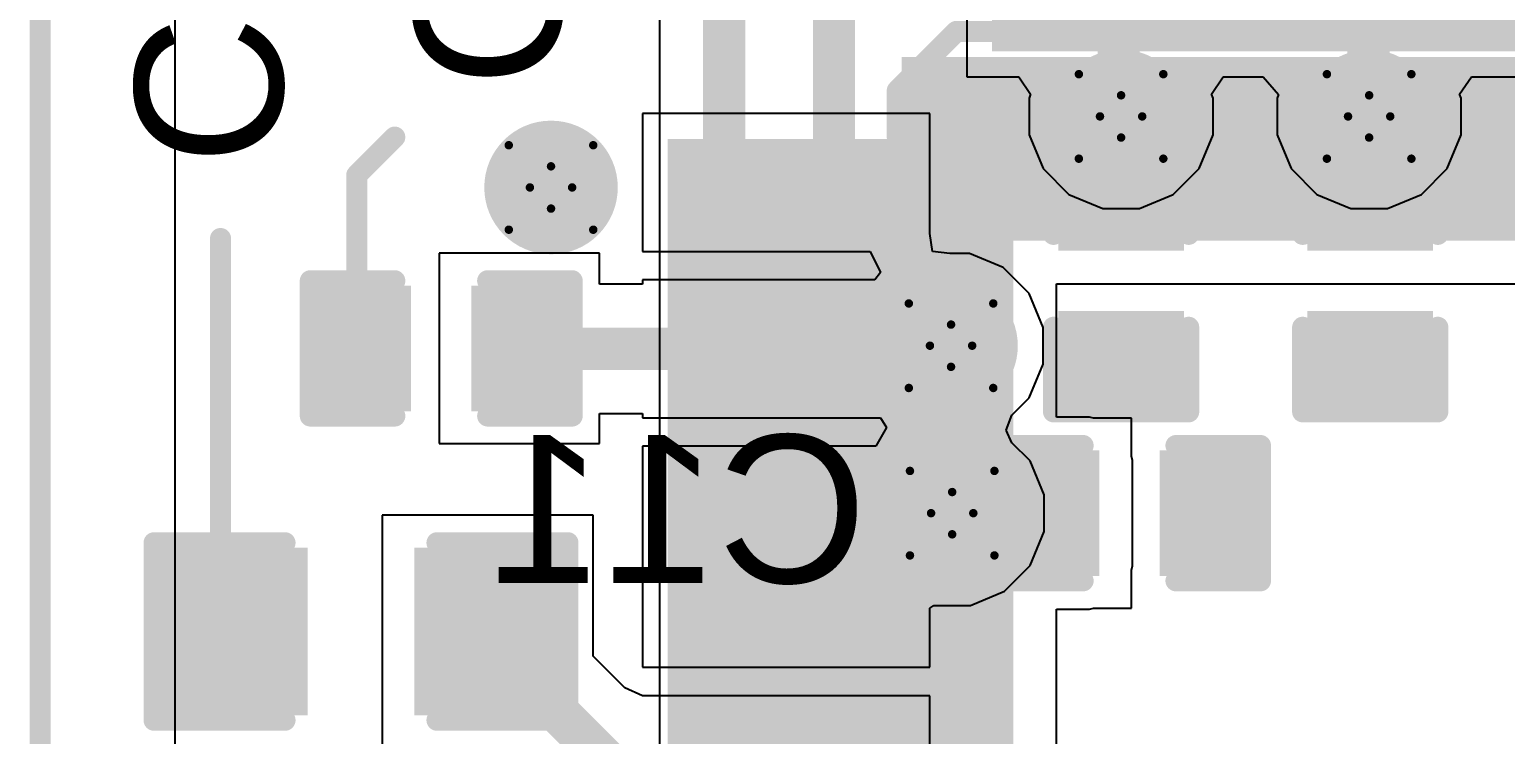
# Model space of a CAD drawing. Header units: inches. Extents: x -0.8 to 12, y -0.1 to 3.7.
# Drawn here: x -0.0025 to 0.347, y 0.5416 to 0.7085 of the extents above; entities that cross this region are included whole.
import ezdxf

# ---------------------------------------------------------------- set-up
doc = ezdxf.new("R2010")
doc.units = ezdxf.units.IN
doc.header["$MEASUREMENT"] = 0
for name, color, linetype in [('Board Outline', 216, 'Continuous'), ('Bottom Layer', 5, 'Continuous'), ('Bottom Overlay', 54, 'Continuous'), ('Bottom Paste', 16, 'Continuous'), ('Bottom Solder', 6, 'Continuous'), ('Drill Drawing', 1, 'Continuous'), ('Top Layer', 1, 'Continuous'), ('Top Overlay', 2, 'Continuous'), ('Top Paste', 8, 'Continuous'), ('Top Solder', 216, 'Continuous'), ('Via Holes', 16, 'Continuous')]:
    doc.layers.add(name, color=color, linetype=linetype)
doc.styles.add('Arial', font='', dxfattribs={"height": 0.2})
doc.styles.get('Arial').set_extended_font_data('Arial')

# ---------------------------------------------------------------- blocks, each defined once
blk = doc.blocks.new('48_LQFP__7X7___9')
at = {"layer": 'Top Layer'}
for points in [[(-0.14331, -0.00354), (-0.14331, -0.01614), (-0.19134, -0.01614), (-0.19134, -0.00354)], [(-0.14331, -0.02323), (-0.14331, -0.03583), (-0.19134, -0.03583), (-0.19134, -0.02323)], [(-0.14331, -0.04291), (-0.14331, -0.05551), (-0.19134, -0.05551), (-0.19134, -0.04291)], [(-0.14331, -0.0626), (-0.14331, -0.0752), (-0.19134, -0.0752), (-0.19134, -0.0626)], [(-0.14331, -0.08228), (-0.14331, -0.09488), (-0.19134, -0.09488), (-0.19134, -0.08228)], [(-0.14331, -0.10197), (-0.14331, -0.11457), (-0.19134, -0.11457), (-0.19134, -0.10197)], [(-0.10197, -0.14331), (-0.10197, -0.19134), (-0.11457, -0.19134), (-0.11457, -0.14331)], [(-0.08228, -0.14331), (-0.08228, -0.19134), (-0.09488, -0.19134), (-0.09488, -0.14331)], [(-0.0626, -0.14331), (-0.0626, -0.19134), (-0.0752, -0.19134), (-0.0752, -0.14331)], [(-0.04291, -0.14331), (-0.04291, -0.19134), (-0.05551, -0.19134), (-0.05551, -0.14331)], [(-0.02323, -0.14331), (-0.02323, -0.19134), (-0.03583, -0.19134), (-0.03583, -0.14331)], [(-0.00354, -0.14331), (-0.00354, -0.19134), (-0.01614, -0.19134), (-0.01614, -0.14331)], [(0.01614, -0.14331), (0.01614, -0.19134), (0.00354, -0.19134), (0.00354, -0.14331)]]:
    blk.add_hatch(color=1, dxfattribs=at).paths.add_polyline_path(points)
at = {"layer": 'Top Paste'}
for points in [[(-0.14331, -0.00354), (-0.14331, -0.01614), (-0.19134, -0.01614), (-0.19134, -0.00354)], [(-0.14331, -0.02323), (-0.14331, -0.03583), (-0.19134, -0.03583), (-0.19134, -0.02323)], [(-0.14331, -0.04291), (-0.14331, -0.05551), (-0.19134, -0.05551), (-0.19134, -0.04291)], [(-0.14331, -0.0626), (-0.14331, -0.0752), (-0.19134, -0.0752), (-0.19134, -0.0626)], [(-0.14331, -0.08228), (-0.14331, -0.09488), (-0.19134, -0.09488), (-0.19134, -0.08228)], [(-0.14331, -0.10197), (-0.14331, -0.11457), (-0.19134, -0.11457), (-0.19134, -0.10197)], [(-0.10197, -0.14331), (-0.10197, -0.19134), (-0.11457, -0.19134), (-0.11457, -0.14331)], [(-0.08228, -0.14331), (-0.08228, -0.19134), (-0.09488, -0.19134), (-0.09488, -0.14331)], [(-0.0626, -0.14331), (-0.0626, -0.19134), (-0.0752, -0.19134), (-0.0752, -0.14331)], [(-0.04291, -0.14331), (-0.04291, -0.19134), (-0.05551, -0.19134), (-0.05551, -0.14331)], [(-0.02323, -0.14331), (-0.02323, -0.19134), (-0.03583, -0.19134), (-0.03583, -0.14331)], [(-0.00354, -0.14331), (-0.00354, -0.19134), (-0.01614, -0.19134), (-0.01614, -0.14331)], [(0.01614, -0.14331), (0.01614, -0.19134), (0.00354, -0.19134), (0.00354, -0.14331)]]:
    blk.add_hatch(color=8, dxfattribs=at).paths.add_polyline_path(points)
at = {"layer": 'Top Solder'}
for points in [[(-0.13931, 0.02014), (-0.13931, -0.00046), (-0.19534, -0.00046), (-0.19534, 0.02014)], [(-0.13931, 0.00046), (-0.13931, -0.02014), (-0.19534, -0.02014), (-0.19534, 0.00046)], [(-0.13931, -0.01923), (-0.13931, -0.03983), (-0.19534, -0.03983), (-0.19534, -0.01923)], [(-0.13931, -0.03891), (-0.13931, -0.05951), (-0.19534, -0.05951), (-0.19534, -0.03891)], [(-0.13931, -0.0586), (-0.13931, -0.0792), (-0.19534, -0.0792), (-0.19534, -0.0586)], [(-0.13931, -0.07828), (-0.13931, -0.09888), (-0.19534, -0.09888), (-0.19534, -0.07828)], [(-0.13931, -0.09797), (-0.13931, -0.11857), (-0.19534, -0.11857), (-0.19534, -0.09797)], [(-0.09797, -0.13931), (-0.09797, -0.19534), (-0.11857, -0.19534), (-0.11857, -0.13931)], [(-0.07828, -0.13931), (-0.07828, -0.19534), (-0.09888, -0.19534), (-0.09888, -0.13931)], [(-0.0586, -0.13931), (-0.0586, -0.19534), (-0.0792, -0.19534), (-0.0792, -0.13931)], [(-0.03891, -0.13931), (-0.03891, -0.19534), (-0.05951, -0.19534), (-0.05951, -0.13931)], [(-0.01923, -0.13931), (-0.01923, -0.19534), (-0.03983, -0.19534), (-0.03983, -0.13931)], [(0.00046, -0.13931), (0.00046, -0.19534), (-0.02014, -0.19534), (-0.02014, -0.13931)], [(0.02014, -0.13931), (0.02014, -0.19534), (-0.00046, -0.19534), (-0.00046, -0.13931)], [(0.03983, -0.13931), (0.03983, -0.19534), (0.01923, -0.19534), (0.01923, -0.13931)]]:
    blk.add_hatch(color=216, dxfattribs=at).paths.add_polyline_path(points)
at = {"layer": 'Top Overlay'}
for points in [[(-0.144, -0.127, 0.005, 0.005, 0), (-0.144, -0.119, 0.005, 0.005, 0)], [(-0.13, -0.141, 0.005, 0.005, 0), (-0.144, -0.127, 0.005, 0.005, 0)], [(-0.119, -0.141, 0.005, 0.005, 0), (-0.13, -0.141, 0.005, 0.005, 0)]]:
    blk.add_lwpolyline(points, format="xyseb", dxfattribs=at)
for points in [[(-0.14525, -0.119, 0.0025, 0.0025, 1), (-0.14275, -0.119, 0.0025, 0.0025, 1)], [(-0.14525, -0.127, 0.0025, 0.0025, 1), (-0.14275, -0.127, 0.0025, 0.0025, 1)], [(-0.14525, -0.127, 0.0025, 0.0025, 1), (-0.14275, -0.127, 0.0025, 0.0025, 1)], [(-0.13125, -0.141, 0.0025, 0.0025, 1), (-0.12875, -0.141, 0.0025, 0.0025, 1)], [(-0.13125, -0.141, 0.0025, 0.0025, 1), (-0.12875, -0.141, 0.0025, 0.0025, 1)], [(-0.12025, -0.141, 0.0025, 0.0025, 1), (-0.11775, -0.141, 0.0025, 0.0025, 1)]]:
    blk.add_lwpolyline(points, format="xyseb", close=True, dxfattribs=at)
blk = doc.blocks.new('CAP_0603_62')
at = {"layer": 'Top Layer'}
for points in [[(-0.015, 0.0175), (-0.015, -0.0175), (-0.045, -0.0175), (-0.045, 0.0175)], [(0.045, 0.0175), (0.045, -0.0175), (0.015, -0.0175), (0.015, 0.0175)]]:
    blk.add_hatch(color=1, dxfattribs=at).paths.add_polyline_path(points)
at = {"layer": 'Top Paste'}
for points in [[(-0.015, 0.0175), (-0.015, -0.0175), (-0.045, -0.0175), (-0.045, 0.0175)], [(0.045, 0.0175), (0.045, -0.0175), (0.015, -0.0175), (0.015, 0.0175)]]:
    blk.add_hatch(color=8, dxfattribs=at).paths.add_polyline_path(points)
at = {"layer": 'Top Solder'}
for points in [[(-0.01264, 0.01986), (-0.01264, -0.01986), (-0.04736, -0.01986), (-0.04736, 0.01986)], [(0.04736, 0.01986), (0.04736, -0.01986), (0.01264, -0.01986), (0.01264, 0.01986)]]:
    blk.add_hatch(color=216, dxfattribs=at).paths.add_polyline_path(points)
at = {"layer": 'Top Overlay'}
for points in [[(-0.049, -0.021, 0.005, 0.005, 0), (-0.049, 0.021, 0.005, 0.005, 0)], [(-0.049, 0.021, 0.005, 0.005, 0), (-0.018, 0.021, 0.005, 0.005, 0)], [(0.018, 0.021, 0.005, 0.005, 0), (0.049, 0.021, 0.005, 0.005, 0)], [(0.049, -0.021, 0.005, 0.005, 0), (0.049, 0.021, 0.005, 0.005, 0)], [(-0.049, -0.021, 0.005, 0.005, 0), (-0.018, -0.021, 0.005, 0.005, 0)], [(0.018, -0.021, 0.005, 0.005, 0), (0.049, -0.021, 0.005, 0.005, 0)]]:
    blk.add_lwpolyline(points, format="xyseb", dxfattribs=at)
for points in [[(-0.05025, 0.021, 0.0025, 0.0025, 1), (-0.04775, 0.021, 0.0025, 0.0025, 1)], [(-0.05025, 0.021, 0.0025, 0.0025, 1), (-0.04775, 0.021, 0.0025, 0.0025, 1)], [(-0.01925, 0.021, 0.0025, 0.0025, 1), (-0.01675, 0.021, 0.0025, 0.0025, 1)], [(0.01675, 0.021, 0.0025, 0.0025, 1), (0.01925, 0.021, 0.0025, 0.0025, 1)], [(0.04775, 0.021, 0.0025, 0.0025, 1), (0.05025, 0.021, 0.0025, 0.0025, 1)], [(0.04775, 0.021, 0.0025, 0.0025, 1), (0.05025, 0.021, 0.0025, 0.0025, 1)], [(-0.05025, -0.021, 0.0025, 0.0025, 1), (-0.04775, -0.021, 0.0025, 0.0025, 1)], [(-0.05025, -0.021, 0.0025, 0.0025, 1), (-0.04775, -0.021, 0.0025, 0.0025, 1)], [(-0.01925, -0.021, 0.0025, 0.0025, 1), (-0.01675, -0.021, 0.0025, 0.0025, 1)], [(0.01675, -0.021, 0.0025, 0.0025, 1), (0.01925, -0.021, 0.0025, 0.0025, 1)], [(0.04775, -0.021, 0.0025, 0.0025, 1), (0.05025, -0.021, 0.0025, 0.0025, 1)], [(0.04775, -0.021, 0.0025, 0.0025, 1), (0.05025, -0.021, 0.0025, 0.0025, 1)]]:
    blk.add_lwpolyline(points, format="xyseb", close=True, dxfattribs=at)
blk = doc.blocks.new('CAP_0402_B_70')
at = {"layer": 'Bottom Layer'}
for points in [[(-0.0095, 0.0125), (-0.0095, -0.0125), (-0.0275, -0.0125), (-0.0275, 0.0125)], [(0.0275, 0.0125), (0.0275, -0.0125), (0.0095, -0.0125), (0.0095, 0.0125)]]:
    blk.add_hatch(color=5, dxfattribs=at).paths.add_polyline_path(points)
at = {"layer": 'Bottom Paste'}
for points in [[(-0.0095, 0.0125), (-0.0095, -0.0125), (-0.0275, -0.0125), (-0.0275, 0.0125)], [(0.0275, 0.0125), (0.0275, -0.0125), (0.0095, -0.0125), (0.0095, 0.0125)]]:
    blk.add_hatch(color=16, dxfattribs=at).paths.add_polyline_path(points)
at = {"layer": 'Bottom Solder'}
for points in [[(-0.00714, 0.01486), (-0.00714, -0.01486), (-0.02986, -0.01486), (-0.02986, 0.01486)], [(0.02986, 0.01486), (0.02986, -0.01486), (0.00714, -0.01486), (0.00714, 0.01486)]]:
    blk.add_hatch(color=6, dxfattribs=at).paths.add_polyline_path(points)
at = {"layer": 'Bottom Overlay'}
for points in [[(-0.031, 0.016, 0.005, 0.005, 0), (-0.011, 0.016, 0.005, 0.005, 0)], [(-0.031, 0.016, 0.005, 0.005, 0), (-0.031, -0.016, 0.005, 0.005, 0)], [(0.011, 0.016, 0.005, 0.005, 0), (0.031, 0.016, 0.005, 0.005, 0)], [(0.031, 0.016, 0.005, 0.005, 0), (0.031, -0.016, 0.005, 0.005, 0)], [(-0.031, -0.016, 0.005, 0.005, 0), (-0.011, -0.016, 0.005, 0.005, 0)], [(0.011, -0.016, 0.005, 0.005, 0), (0.031, -0.016, 0.005, 0.005, 0)]]:
    blk.add_lwpolyline(points, format="xyseb", dxfattribs=at)
for points in [[(-0.03225, 0.016, 0.0025, 0.0025, 1), (-0.02975, 0.016, 0.0025, 0.0025, 1)], [(-0.03225, 0.016, 0.0025, 0.0025, 1), (-0.02975, 0.016, 0.0025, 0.0025, 1)], [(-0.01225, 0.016, 0.0025, 0.0025, 1), (-0.00975, 0.016, 0.0025, 0.0025, 1)], [(0.00975, 0.016, 0.0025, 0.0025, 1), (0.01225, 0.016, 0.0025, 0.0025, 1)], [(0.02975, 0.016, 0.0025, 0.0025, 1), (0.03225, 0.016, 0.0025, 0.0025, 1)], [(0.02975, 0.016, 0.0025, 0.0025, 1), (0.03225, 0.016, 0.0025, 0.0025, 1)], [(-0.03225, -0.016, 0.0025, 0.0025, 1), (-0.02975, -0.016, 0.0025, 0.0025, 1)], [(-0.03225, -0.016, 0.0025, 0.0025, 1), (-0.02975, -0.016, 0.0025, 0.0025, 1)], [(-0.01225, -0.016, 0.0025, 0.0025, 1), (-0.00975, -0.016, 0.0025, 0.0025, 1)], [(0.00975, -0.016, 0.0025, 0.0025, 1), (0.01225, -0.016, 0.0025, 0.0025, 1)], [(0.02975, -0.016, 0.0025, 0.0025, 1), (0.03225, -0.016, 0.0025, 0.0025, 1)], [(0.02975, -0.016, 0.0025, 0.0025, 1), (0.03225, -0.016, 0.0025, 0.0025, 1)]]:
    blk.add_lwpolyline(points, format="xyseb", close=True, dxfattribs=at)
blk = doc.blocks.new('CAP_0402_B_71')
at = {"layer": 'Bottom Layer'}
for points in [[(-0.0095, 0.0125), (-0.0095, -0.0125), (-0.0275, -0.0125), (-0.0275, 0.0125)], [(0.0275, 0.0125), (0.0275, -0.0125), (0.0095, -0.0125), (0.0095, 0.0125)]]:
    blk.add_hatch(color=5, dxfattribs=at).paths.add_polyline_path(points)
at = {"layer": 'Bottom Paste'}
for points in [[(-0.0095, 0.0125), (-0.0095, -0.0125), (-0.0275, -0.0125), (-0.0275, 0.0125)], [(0.0275, 0.0125), (0.0275, -0.0125), (0.0095, -0.0125), (0.0095, 0.0125)]]:
    blk.add_hatch(color=16, dxfattribs=at).paths.add_polyline_path(points)
at = {"layer": 'Bottom Solder'}
for points in [[(-0.00714, 0.01486), (-0.00714, -0.01486), (-0.02986, -0.01486), (-0.02986, 0.01486)], [(0.02986, 0.01486), (0.02986, -0.01486), (0.00714, -0.01486), (0.00714, 0.01486)]]:
    blk.add_hatch(color=6, dxfattribs=at).paths.add_polyline_path(points)
at = {"layer": 'Bottom Overlay'}
for points in [[(-0.031, 0.016, 0.005, 0.005, 0), (-0.011, 0.016, 0.005, 0.005, 0)], [(-0.031, 0.016, 0.005, 0.005, 0), (-0.031, -0.016, 0.005, 0.005, 0)], [(0.011, 0.016, 0.005, 0.005, 0), (0.031, 0.016, 0.005, 0.005, 0)], [(0.031, 0.016, 0.005, 0.005, 0), (0.031, -0.016, 0.005, 0.005, 0)], [(-0.031, -0.016, 0.005, 0.005, 0), (-0.011, -0.016, 0.005, 0.005, 0)], [(0.011, -0.016, 0.005, 0.005, 0), (0.031, -0.016, 0.005, 0.005, 0)]]:
    blk.add_lwpolyline(points, format="xyseb", dxfattribs=at)
for points in [[(-0.03225, 0.016, 0.0025, 0.0025, 1), (-0.02975, 0.016, 0.0025, 0.0025, 1)], [(-0.03225, 0.016, 0.0025, 0.0025, 1), (-0.02975, 0.016, 0.0025, 0.0025, 1)], [(-0.01225, 0.016, 0.0025, 0.0025, 1), (-0.00975, 0.016, 0.0025, 0.0025, 1)], [(0.00975, 0.016, 0.0025, 0.0025, 1), (0.01225, 0.016, 0.0025, 0.0025, 1)], [(0.02975, 0.016, 0.0025, 0.0025, 1), (0.03225, 0.016, 0.0025, 0.0025, 1)], [(0.02975, 0.016, 0.0025, 0.0025, 1), (0.03225, 0.016, 0.0025, 0.0025, 1)], [(-0.03225, -0.016, 0.0025, 0.0025, 1), (-0.02975, -0.016, 0.0025, 0.0025, 1)], [(-0.03225, -0.016, 0.0025, 0.0025, 1), (-0.02975, -0.016, 0.0025, 0.0025, 1)], [(-0.01225, -0.016, 0.0025, 0.0025, 1), (-0.00975, -0.016, 0.0025, 0.0025, 1)], [(0.00975, -0.016, 0.0025, 0.0025, 1), (0.01225, -0.016, 0.0025, 0.0025, 1)], [(0.02975, -0.016, 0.0025, 0.0025, 1), (0.03225, -0.016, 0.0025, 0.0025, 1)], [(0.02975, -0.016, 0.0025, 0.0025, 1), (0.03225, -0.016, 0.0025, 0.0025, 1)]]:
    blk.add_lwpolyline(points, format="xyseb", close=True, dxfattribs=at)
blk = doc.blocks.new('CAP_0402_B_73')
at = {"layer": 'Bottom Layer'}
for points in [[(-0.0095, 0.0125), (-0.0095, -0.0125), (-0.0275, -0.0125), (-0.0275, 0.0125)], [(0.0275, 0.0125), (0.0275, -0.0125), (0.0095, -0.0125), (0.0095, 0.0125)]]:
    blk.add_hatch(color=5, dxfattribs=at).paths.add_polyline_path(points)
at = {"layer": 'Bottom Paste'}
for points in [[(-0.0095, 0.0125), (-0.0095, -0.0125), (-0.0275, -0.0125), (-0.0275, 0.0125)], [(0.0275, 0.0125), (0.0275, -0.0125), (0.0095, -0.0125), (0.0095, 0.0125)]]:
    blk.add_hatch(color=16, dxfattribs=at).paths.add_polyline_path(points)
at = {"layer": 'Bottom Solder'}
for points in [[(-0.00714, 0.01486), (-0.00714, -0.01486), (-0.02986, -0.01486), (-0.02986, 0.01486)], [(0.02986, 0.01486), (0.02986, -0.01486), (0.00714, -0.01486), (0.00714, 0.01486)]]:
    blk.add_hatch(color=6, dxfattribs=at).paths.add_polyline_path(points)
at = {"layer": 'Bottom Overlay'}
for points in [[(-0.011, 0.016, 0.005, 0.005, 0), (-0.031, 0.016, 0.005, 0.005, 0)], [(-0.031, 0.016, 0.005, 0.005, 0), (-0.031, -0.016, 0.005, 0.005, 0)], [(0.031, 0.016, 0.005, 0.005, 0), (0.011, 0.016, 0.005, 0.005, 0)], [(0.031, 0.016, 0.005, 0.005, 0), (0.031, -0.016, 0.005, 0.005, 0)], [(-0.011, -0.016, 0.005, 0.005, 0), (-0.031, -0.016, 0.005, 0.005, 0)], [(0.031, -0.016, 0.005, 0.005, 0), (0.011, -0.016, 0.005, 0.005, 0)]]:
    blk.add_lwpolyline(points, format="xyseb", dxfattribs=at)
for points in [[(-0.03225, 0.016, 0.0025, 0.0025, 1), (-0.02975, 0.016, 0.0025, 0.0025, 1)], [(-0.03225, 0.016, 0.0025, 0.0025, 1), (-0.02975, 0.016, 0.0025, 0.0025, 1)], [(-0.01225, 0.016, 0.0025, 0.0025, 1), (-0.00975, 0.016, 0.0025, 0.0025, 1)], [(0.00975, 0.016, 0.0025, 0.0025, 1), (0.01225, 0.016, 0.0025, 0.0025, 1)], [(0.02975, 0.016, 0.0025, 0.0025, 1), (0.03225, 0.016, 0.0025, 0.0025, 1)], [(0.02975, 0.016, 0.0025, 0.0025, 1), (0.03225, 0.016, 0.0025, 0.0025, 1)], [(-0.03225, -0.016, 0.0025, 0.0025, 1), (-0.02975, -0.016, 0.0025, 0.0025, 1)], [(-0.03225, -0.016, 0.0025, 0.0025, 1), (-0.02975, -0.016, 0.0025, 0.0025, 1)], [(-0.01225, -0.016, 0.0025, 0.0025, 1), (-0.00975, -0.016, 0.0025, 0.0025, 1)], [(0.00975, -0.016, 0.0025, 0.0025, 1), (0.01225, -0.016, 0.0025, 0.0025, 1)], [(0.02975, -0.016, 0.0025, 0.0025, 1), (0.03225, -0.016, 0.0025, 0.0025, 1)], [(0.02975, -0.016, 0.0025, 0.0025, 1), (0.03225, -0.016, 0.0025, 0.0025, 1)]]:
    blk.add_lwpolyline(points, format="xyseb", close=True, dxfattribs=at)
blk = doc.blocks.new('CAP_0402_76')
at = {"layer": 'Top Layer'}
for points in [[(-0.0275, -0.0125), (-0.0275, 0.0125), (-0.0095, 0.0125), (-0.0095, -0.0125)], [(0.0095, -0.0125), (0.0095, 0.0125), (0.0275, 0.0125), (0.0275, -0.0125)]]:
    blk.add_hatch(color=1, dxfattribs=at).paths.add_polyline_path(points)
at = {"layer": 'Top Paste'}
for points in [[(-0.0275, -0.0125), (-0.0275, 0.0125), (-0.0095, 0.0125), (-0.0095, -0.0125)], [(0.0095, -0.0125), (0.0095, 0.0125), (0.0275, 0.0125), (0.0275, -0.0125)]]:
    blk.add_hatch(color=8, dxfattribs=at).paths.add_polyline_path(points)
at = {"layer": 'Top Solder'}
for points in [[(-0.02986, -0.01486), (-0.02986, 0.01486), (-0.00714, 0.01486), (-0.00714, -0.01486)], [(0.00714, -0.01486), (0.00714, 0.01486), (0.02986, 0.01486), (0.02986, -0.01486)]]:
    blk.add_hatch(color=216, dxfattribs=at).paths.add_polyline_path(points)
at = {"layer": 'Top Overlay'}
for points in [[(-0.031, -0.016, 0.005, 0.005, 0), (-0.031, 0.016, 0.005, 0.005, 0)], [(-0.031, 0.016, 0.005, 0.005, 0), (-0.011, 0.016, 0.005, 0.005, 0)], [(0.011, 0.016, 0.005, 0.005, 0), (0.031, 0.016, 0.005, 0.005, 0)], [(0.031, -0.016, 0.005, 0.005, 0), (0.031, 0.016, 0.005, 0.005, 0)], [(-0.031, -0.016, 0.005, 0.005, 0), (-0.011, -0.016, 0.005, 0.005, 0)], [(0.011, -0.016, 0.005, 0.005, 0), (0.031, -0.016, 0.005, 0.005, 0)]]:
    blk.add_lwpolyline(points, format="xyseb", dxfattribs=at)
for points in [[(-0.03225, 0.016, 0.0025, 0.0025, 1), (-0.02975, 0.016, 0.0025, 0.0025, 1)], [(-0.03225, 0.016, 0.0025, 0.0025, 1), (-0.02975, 0.016, 0.0025, 0.0025, 1)], [(-0.01225, 0.016, 0.0025, 0.0025, 1), (-0.00975, 0.016, 0.0025, 0.0025, 1)], [(0.00975, 0.016, 0.0025, 0.0025, 1), (0.01225, 0.016, 0.0025, 0.0025, 1)], [(0.02975, 0.016, 0.0025, 0.0025, 1), (0.03225, 0.016, 0.0025, 0.0025, 1)], [(0.02975, 0.016, 0.0025, 0.0025, 1), (0.03225, 0.016, 0.0025, 0.0025, 1)], [(-0.03225, -0.016, 0.0025, 0.0025, 1), (-0.02975, -0.016, 0.0025, 0.0025, 1)], [(-0.03225, -0.016, 0.0025, 0.0025, 1), (-0.02975, -0.016, 0.0025, 0.0025, 1)], [(-0.01225, -0.016, 0.0025, 0.0025, 1), (-0.00975, -0.016, 0.0025, 0.0025, 1)], [(0.00975, -0.016, 0.0025, 0.0025, 1), (0.01225, -0.016, 0.0025, 0.0025, 1)], [(0.02975, -0.016, 0.0025, 0.0025, 1), (0.03225, -0.016, 0.0025, 0.0025, 1)], [(0.02975, -0.016, 0.0025, 0.0025, 1), (0.03225, -0.016, 0.0025, 0.0025, 1)]]:
    blk.add_lwpolyline(points, format="xyseb", close=True, dxfattribs=at)

msp = doc.modelspace()

# ---------------------------------------------------------------- hatches: boundary and pattern name
at = {"layer": 'Bottom Layer'}
for points in [[(0.204, 0.50251), (0.2305, 0.50251), (0.2305, 0.702), (0.204, 0.702)], [(0.204, 0.6585), (0.4055, 0.6585), (0.4055, 0.702), (0.204, 0.702)], [(0.2435, 0.66551), (0.2685, 0.66551), (0.2685, 0.6941), (0.2435, 0.6941)], [(0.3025, 0.66551), (0.3275, 0.66551), (0.3275, 0.6929), (0.3025, 0.6929)], [(0.204, 0.58151), (0.2485, 0.58151), (0.2485, 0.60651), (0.204, 0.60651)], [(0.21573, 0.58151), (0.2485, 0.58151), (0.2485, 0.60651), (0.21573, 0.60651)]]:
    msp.add_hatch(color=5, dxfattribs=at).paths.add_polyline_path(points)
h = msp.add_hatch(color=5, dxfattribs=at)
edge = h.paths.add_edge_path()
edge.add_arc((0.256, 0.6879), 0.01181, 0, 360)
h = msp.add_hatch(color=5, dxfattribs=at)
edge = h.paths.add_edge_path()
edge.add_arc((0.31474, 0.6879), 0.01181, 0, 360)
h = msp.add_hatch(color=5, dxfattribs=at)
edge = h.paths.add_edge_path()
edge.add_arc((0.121, 0.67109), 0.01181, 0, 360)
h = msp.add_hatch(color=5, dxfattribs=at)
edge = h.paths.add_edge_path()
edge.add_arc((0.21573, 0.63364), 0.01181, 0, 360)
h = msp.add_hatch(color=5, dxfattribs=at)
edge = h.paths.add_edge_path()
edge.add_arc((0.216, 0.59401), 0.01181, 0, 360)
at = {"layer": 'Bottom Solder'}
h = msp.add_hatch(color=6, dxfattribs=at)
edge = h.paths.add_edge_path()
edge.add_arc((0.256, 0.6879), 0.01581, 0, 360)
h = msp.add_hatch(color=6, dxfattribs=at)
edge = h.paths.add_edge_path()
edge.add_arc((0.31474, 0.6879), 0.01581, 0, 360)
h = msp.add_hatch(color=6, dxfattribs=at)
edge = h.paths.add_edge_path()
edge.add_arc((0.121, 0.67109), 0.01581, 0, 360)
h = msp.add_hatch(color=6, dxfattribs=at)
edge = h.paths.add_edge_path()
edge.add_arc((0.21573, 0.63364), 0.01581, 0, 360)
h = msp.add_hatch(color=6, dxfattribs=at)
edge = h.paths.add_edge_path()
edge.add_arc((0.216, 0.59401), 0.01581, 0, 360)
at = {"layer": 'Top Layer'}
h = msp.add_hatch(color=1, dxfattribs=at)
edge = h.paths.add_edge_path()
edge.add_arc((0.256, 0.6879), 0.01181, 0, 360)
h = msp.add_hatch(color=1, dxfattribs=at)
edge = h.paths.add_edge_path()
edge.add_arc((0.31474, 0.6879), 0.01181, 0, 360)
h = msp.add_hatch(color=1, dxfattribs=at)
edge = h.paths.add_edge_path()
edge.add_arc((0.121, 0.67109), 0.01181, 0, 360)
h = msp.add_hatch(color=1, dxfattribs=at)
edge = h.paths.add_edge_path()
edge.add_arc((0.21573, 0.63364), 0.01181, 0, 360)
h = msp.add_hatch(color=1, dxfattribs=at)
edge = h.paths.add_edge_path()
edge.add_arc((0.216, 0.59401), 0.01181, 0, 360)
at = {"layer": 'Top Solder'}
h = msp.add_hatch(color=216, dxfattribs=at)
edge = h.paths.add_edge_path()
edge.add_arc((0.256, 0.6879), 0.01581, 0, 360)
h = msp.add_hatch(color=216, dxfattribs=at)
edge = h.paths.add_edge_path()
edge.add_arc((0.31474, 0.6879), 0.01581, 0, 360)
h = msp.add_hatch(color=216, dxfattribs=at)
edge = h.paths.add_edge_path()
edge.add_arc((0.121, 0.67109), 0.01581, 0, 360)
h = msp.add_hatch(color=216, dxfattribs=at)
edge = h.paths.add_edge_path()
edge.add_arc((0.21573, 0.63364), 0.01581, 0, 360)
h = msp.add_hatch(color=216, dxfattribs=at)
edge = h.paths.add_edge_path()
edge.add_arc((0.216, 0.59401), 0.01581, 0, 360)
at = {"layer": 'Via Holes'}
h = msp.add_hatch(color=7, dxfattribs=at)
edge = h.paths.add_edge_path()
edge.add_arc((0.256, 0.6879), 0.00591, 0, 360)
h = msp.add_hatch(color=7, dxfattribs=at)
edge = h.paths.add_edge_path()
edge.add_arc((0.31474, 0.6879), 0.00591, 0, 360)
h = msp.add_hatch(color=7, dxfattribs=at)
edge = h.paths.add_edge_path()
edge.add_arc((0.121, 0.67109), 0.00591, 0, 360)
h = msp.add_hatch(color=7, dxfattribs=at)
edge = h.paths.add_edge_path()
edge.add_arc((0.21573, 0.63364), 0.00591, 0, 360)
h = msp.add_hatch(color=7, dxfattribs=at)
edge = h.paths.add_edge_path()
edge.add_arc((0.216, 0.59401), 0.00591, 0, 360)

# ---------------------------------------------------------------- linework, layer by layer
at = {"layer": 'Board Outline'}
msp.add_lwpolyline([(0, 0, 0.005, 0.005, 0), (0, 1.95441, 0.005, 0.005, 0)], format="xyseb", dxfattribs=at)
msp.add_lwpolyline([(0, 0, 0.005, 0.005, 0), (0, 1.95441, 0.005, 0.005, 0)], format="xyseb", dxfattribs=at)
at = {"layer": 'Bottom Layer'}
for p, q in [((0.032, 0.0439), (0.032, 1.909)), ((0.14671, 0.82145), (0.14671, 0.48158)), ((0.2407, 0.6167), (0.2407, 0.6483)), ((0.2407, 0.6483), (0.4055, 0.6483)), ((0.2485, 0.6167), (0.2407, 0.6167)), ((0.24948, 0.61651), (0.2485, 0.6167)), ((0.2585, 0.61651), (0.24948, 0.61651)), ((0.2585, 0.60749), (0.2585, 0.61651)), ((0.2587, 0.60651), (0.2585, 0.60749)), ((0.2587, 0.58151), (0.2587, 0.60651)), ((0.2585, 0.58052), (0.2587, 0.58151)), ((0.2585, 0.57151), (0.2585, 0.58052)), ((0.2407, 0.5377), (0.2407, 0.57131)), ((0.2407, 0.57131), (0.2485, 0.57131)), ((0.2485, 0.57131), (0.24948, 0.57151)), ((0.24948, 0.57151), (0.2585, 0.57151))]:
    msp.add_line(p, q, dxfattribs=at)
for points in [[(0.162, 0.48158, 0.01, 0.01, 0), (0.162, 0.837, 0.01, 0.01, 0)], [(0.188, 0.48815, 0.01, 0.01, 0), (0.188, 0.814, 0.01, 0.01, 0)], [(0.216, 0.593, 0.008, 0.008, 0), (0.23849, 0.593, 0.008, 0.008, 0)]]:
    msp.add_lwpolyline(points, format="xyseb", dxfattribs=at)
for points in [[(0.214, 0.593, 0.004, 0.004, 1), (0.218, 0.593, 0.004, 0.004, 1)], [(0.23649, 0.593, 0.004, 0.004, 1), (0.24049, 0.593, 0.004, 0.004, 1)]]:
    msp.add_lwpolyline(points, format="xyseb", close=True, dxfattribs=at)
at = {"layer": 'Drill Drawing'}
for points in [[(0.246, 0.6979, 0.002, 0.002, 0), (0.256, 0.6929, 0.002, 0.002, 0)], [(0.246, 0.6979, 0.002, 0.002, 0), (0.251, 0.6879, 0.002, 0.002, 0)], [(0.256, 0.6929, 0.002, 0.002, 0), (0.266, 0.6979, 0.002, 0.002, 0)], [(0.261, 0.6879, 0.002, 0.002, 0), (0.266, 0.6979, 0.002, 0.002, 0)], [(0.30474, 0.6979, 0.002, 0.002, 0), (0.31474, 0.6929, 0.002, 0.002, 0)], [(0.30474, 0.6979, 0.002, 0.002, 0), (0.30974, 0.6879, 0.002, 0.002, 0)], [(0.31474, 0.6929, 0.002, 0.002, 0), (0.32474, 0.6979, 0.002, 0.002, 0)], [(0.31974, 0.6879, 0.002, 0.002, 0), (0.32474, 0.6979, 0.002, 0.002, 0)], [(0.246, 0.6779, 0.002, 0.002, 0), (0.251, 0.6879, 0.002, 0.002, 0)], [(0.261, 0.6879, 0.002, 0.002, 0), (0.266, 0.6779, 0.002, 0.002, 0)], [(0.30474, 0.6779, 0.002, 0.002, 0), (0.30974, 0.6879, 0.002, 0.002, 0)], [(0.31974, 0.6879, 0.002, 0.002, 0), (0.32474, 0.6779, 0.002, 0.002, 0)], [(0.111, 0.68109, 0.002, 0.002, 0), (0.121, 0.67609, 0.002, 0.002, 0)], [(0.111, 0.68109, 0.002, 0.002, 0), (0.116, 0.67109, 0.002, 0.002, 0)], [(0.121, 0.67609, 0.002, 0.002, 0), (0.131, 0.68109, 0.002, 0.002, 0)], [(0.126, 0.67109, 0.002, 0.002, 0), (0.131, 0.68109, 0.002, 0.002, 0)], [(0.246, 0.6779, 0.002, 0.002, 0), (0.256, 0.6829, 0.002, 0.002, 0)], [(0.256, 0.6829, 0.002, 0.002, 0), (0.266, 0.6779, 0.002, 0.002, 0)], [(0.30474, 0.6779, 0.002, 0.002, 0), (0.31474, 0.6829, 0.002, 0.002, 0)], [(0.31474, 0.6829, 0.002, 0.002, 0), (0.32474, 0.6779, 0.002, 0.002, 0)], [(0.111, 0.66109, 0.002, 0.002, 0), (0.116, 0.67109, 0.002, 0.002, 0)], [(0.126, 0.67109, 0.002, 0.002, 0), (0.131, 0.66109, 0.002, 0.002, 0)], [(0.111, 0.66109, 0.002, 0.002, 0), (0.121, 0.66609, 0.002, 0.002, 0)], [(0.121, 0.66609, 0.002, 0.002, 0), (0.131, 0.66109, 0.002, 0.002, 0)], [(0.20573, 0.64364, 0.002, 0.002, 0), (0.21573, 0.63864, 0.002, 0.002, 0)], [(0.20573, 0.64364, 0.002, 0.002, 0), (0.21073, 0.63364, 0.002, 0.002, 0)], [(0.21573, 0.63864, 0.002, 0.002, 0), (0.22573, 0.64364, 0.002, 0.002, 0)], [(0.22073, 0.63364, 0.002, 0.002, 0), (0.22573, 0.64364, 0.002, 0.002, 0)], [(0.20573, 0.62364, 0.002, 0.002, 0), (0.21073, 0.63364, 0.002, 0.002, 0)], [(0.22073, 0.63364, 0.002, 0.002, 0), (0.22573, 0.62364, 0.002, 0.002, 0)], [(0.20573, 0.62364, 0.002, 0.002, 0), (0.21573, 0.62864, 0.002, 0.002, 0)], [(0.21573, 0.62864, 0.002, 0.002, 0), (0.22573, 0.62364, 0.002, 0.002, 0)], [(0.206, 0.60401, 0.002, 0.002, 0), (0.216, 0.59901, 0.002, 0.002, 0)], [(0.206, 0.60401, 0.002, 0.002, 0), (0.211, 0.59401, 0.002, 0.002, 0)], [(0.216, 0.59901, 0.002, 0.002, 0), (0.226, 0.60401, 0.002, 0.002, 0)], [(0.221, 0.59401, 0.002, 0.002, 0), (0.226, 0.60401, 0.002, 0.002, 0)], [(0.206, 0.58401, 0.002, 0.002, 0), (0.211, 0.59401, 0.002, 0.002, 0)], [(0.221, 0.59401, 0.002, 0.002, 0), (0.226, 0.58401, 0.002, 0.002, 0)], [(0.206, 0.58401, 0.002, 0.002, 0), (0.216, 0.58901, 0.002, 0.002, 0)], [(0.216, 0.58901, 0.002, 0.002, 0), (0.226, 0.58401, 0.002, 0.002, 0)]]:
    msp.add_lwpolyline(points, format="xyseb", dxfattribs=at)
for points in [[(0.2455, 0.6979, 0.001, 0.001, 1), (0.2465, 0.6979, 0.001, 0.001, 1)], [(0.2455, 0.6979, 0.001, 0.001, 1), (0.2465, 0.6979, 0.001, 0.001, 1)], [(0.2655, 0.6979, 0.001, 0.001, 1), (0.2665, 0.6979, 0.001, 0.001, 1)], [(0.2655, 0.6979, 0.001, 0.001, 1), (0.2665, 0.6979, 0.001, 0.001, 1)], [(0.30424, 0.6979, 0.001, 0.001, 1), (0.30524, 0.6979, 0.001, 0.001, 1)], [(0.30424, 0.6979, 0.001, 0.001, 1), (0.30524, 0.6979, 0.001, 0.001, 1)], [(0.32424, 0.6979, 0.001, 0.001, 1), (0.32524, 0.6979, 0.001, 0.001, 1)], [(0.32424, 0.6979, 0.001, 0.001, 1), (0.32524, 0.6979, 0.001, 0.001, 1)], [(0.2555, 0.6929, 0.001, 0.001, 1), (0.2565, 0.6929, 0.001, 0.001, 1)], [(0.2555, 0.6929, 0.001, 0.001, 1), (0.2565, 0.6929, 0.001, 0.001, 1)], [(0.31424, 0.6929, 0.001, 0.001, 1), (0.31524, 0.6929, 0.001, 0.001, 1)], [(0.31424, 0.6929, 0.001, 0.001, 1), (0.31524, 0.6929, 0.001, 0.001, 1)], [(0.2505, 0.6879, 0.001, 0.001, 1), (0.2515, 0.6879, 0.001, 0.001, 1)], [(0.2505, 0.6879, 0.001, 0.001, 1), (0.2515, 0.6879, 0.001, 0.001, 1)], [(0.2605, 0.6879, 0.001, 0.001, 1), (0.2615, 0.6879, 0.001, 0.001, 1)], [(0.2605, 0.6879, 0.001, 0.001, 1), (0.2615, 0.6879, 0.001, 0.001, 1)], [(0.30924, 0.6879, 0.001, 0.001, 1), (0.31024, 0.6879, 0.001, 0.001, 1)], [(0.30924, 0.6879, 0.001, 0.001, 1), (0.31024, 0.6879, 0.001, 0.001, 1)], [(0.31924, 0.6879, 0.001, 0.001, 1), (0.32024, 0.6879, 0.001, 0.001, 1)], [(0.31924, 0.6879, 0.001, 0.001, 1), (0.32024, 0.6879, 0.001, 0.001, 1)], [(0.1105, 0.68109, 0.001, 0.001, 1), (0.1115, 0.68109, 0.001, 0.001, 1)], [(0.1105, 0.68109, 0.001, 0.001, 1), (0.1115, 0.68109, 0.001, 0.001, 1)], [(0.1305, 0.68109, 0.001, 0.001, 1), (0.1315, 0.68109, 0.001, 0.001, 1)], [(0.1305, 0.68109, 0.001, 0.001, 1), (0.1315, 0.68109, 0.001, 0.001, 1)], [(0.2555, 0.6829, 0.001, 0.001, 1), (0.2565, 0.6829, 0.001, 0.001, 1)], [(0.2555, 0.6829, 0.001, 0.001, 1), (0.2565, 0.6829, 0.001, 0.001, 1)], [(0.31424, 0.6829, 0.001, 0.001, 1), (0.31524, 0.6829, 0.001, 0.001, 1)], [(0.31424, 0.6829, 0.001, 0.001, 1), (0.31524, 0.6829, 0.001, 0.001, 1)], [(0.2455, 0.6779, 0.001, 0.001, 1), (0.2465, 0.6779, 0.001, 0.001, 1)], [(0.2455, 0.6779, 0.001, 0.001, 1), (0.2465, 0.6779, 0.001, 0.001, 1)], [(0.2655, 0.6779, 0.001, 0.001, 1), (0.2665, 0.6779, 0.001, 0.001, 1)], [(0.2655, 0.6779, 0.001, 0.001, 1), (0.2665, 0.6779, 0.001, 0.001, 1)], [(0.30424, 0.6779, 0.001, 0.001, 1), (0.30524, 0.6779, 0.001, 0.001, 1)], [(0.30424, 0.6779, 0.001, 0.001, 1), (0.30524, 0.6779, 0.001, 0.001, 1)], [(0.32424, 0.6779, 0.001, 0.001, 1), (0.32524, 0.6779, 0.001, 0.001, 1)], [(0.32424, 0.6779, 0.001, 0.001, 1), (0.32524, 0.6779, 0.001, 0.001, 1)], [(0.1205, 0.67609, 0.001, 0.001, 1), (0.1215, 0.67609, 0.001, 0.001, 1)], [(0.1205, 0.67609, 0.001, 0.001, 1), (0.1215, 0.67609, 0.001, 0.001, 1)], [(0.1155, 0.67109, 0.001, 0.001, 1), (0.1165, 0.67109, 0.001, 0.001, 1)], [(0.1155, 0.67109, 0.001, 0.001, 1), (0.1165, 0.67109, 0.001, 0.001, 1)], [(0.1255, 0.67109, 0.001, 0.001, 1), (0.1265, 0.67109, 0.001, 0.001, 1)], [(0.1255, 0.67109, 0.001, 0.001, 1), (0.1265, 0.67109, 0.001, 0.001, 1)], [(0.1205, 0.66609, 0.001, 0.001, 1), (0.1215, 0.66609, 0.001, 0.001, 1)], [(0.1205, 0.66609, 0.001, 0.001, 1), (0.1215, 0.66609, 0.001, 0.001, 1)], [(0.1105, 0.66109, 0.001, 0.001, 1), (0.1115, 0.66109, 0.001, 0.001, 1)], [(0.1105, 0.66109, 0.001, 0.001, 1), (0.1115, 0.66109, 0.001, 0.001, 1)], [(0.1305, 0.66109, 0.001, 0.001, 1), (0.1315, 0.66109, 0.001, 0.001, 1)], [(0.1305, 0.66109, 0.001, 0.001, 1), (0.1315, 0.66109, 0.001, 0.001, 1)], [(0.20523, 0.64364, 0.001, 0.001, 1), (0.20623, 0.64364, 0.001, 0.001, 1)], [(0.20523, 0.64364, 0.001, 0.001, 1), (0.20623, 0.64364, 0.001, 0.001, 1)], [(0.22523, 0.64364, 0.001, 0.001, 1), (0.22623, 0.64364, 0.001, 0.001, 1)], [(0.22523, 0.64364, 0.001, 0.001, 1), (0.22623, 0.64364, 0.001, 0.001, 1)], [(0.21523, 0.63864, 0.001, 0.001, 1), (0.21623, 0.63864, 0.001, 0.001, 1)], [(0.21523, 0.63864, 0.001, 0.001, 1), (0.21623, 0.63864, 0.001, 0.001, 1)], [(0.21023, 0.63364, 0.001, 0.001, 1), (0.21123, 0.63364, 0.001, 0.001, 1)], [(0.21023, 0.63364, 0.001, 0.001, 1), (0.21123, 0.63364, 0.001, 0.001, 1)], [(0.22023, 0.63364, 0.001, 0.001, 1), (0.22123, 0.63364, 0.001, 0.001, 1)], [(0.22023, 0.63364, 0.001, 0.001, 1), (0.22123, 0.63364, 0.001, 0.001, 1)], [(0.21523, 0.62864, 0.001, 0.001, 1), (0.21623, 0.62864, 0.001, 0.001, 1)], [(0.21523, 0.62864, 0.001, 0.001, 1), (0.21623, 0.62864, 0.001, 0.001, 1)], [(0.20523, 0.62364, 0.001, 0.001, 1), (0.20623, 0.62364, 0.001, 0.001, 1)], [(0.20523, 0.62364, 0.001, 0.001, 1), (0.20623, 0.62364, 0.001, 0.001, 1)], [(0.22523, 0.62364, 0.001, 0.001, 1), (0.22623, 0.62364, 0.001, 0.001, 1)], [(0.22523, 0.62364, 0.001, 0.001, 1), (0.22623, 0.62364, 0.001, 0.001, 1)], [(0.2055, 0.60401, 0.001, 0.001, 1), (0.2065, 0.60401, 0.001, 0.001, 1)], [(0.2055, 0.60401, 0.001, 0.001, 1), (0.2065, 0.60401, 0.001, 0.001, 1)], [(0.2255, 0.60401, 0.001, 0.001, 1), (0.2265, 0.60401, 0.001, 0.001, 1)], [(0.2255, 0.60401, 0.001, 0.001, 1), (0.2265, 0.60401, 0.001, 0.001, 1)], [(0.2155, 0.59901, 0.001, 0.001, 1), (0.2165, 0.59901, 0.001, 0.001, 1)], [(0.2155, 0.59901, 0.001, 0.001, 1), (0.2165, 0.59901, 0.001, 0.001, 1)], [(0.2105, 0.59401, 0.001, 0.001, 1), (0.2115, 0.59401, 0.001, 0.001, 1)], [(0.2105, 0.59401, 0.001, 0.001, 1), (0.2115, 0.59401, 0.001, 0.001, 1)], [(0.2205, 0.59401, 0.001, 0.001, 1), (0.2215, 0.59401, 0.001, 0.001, 1)], [(0.2205, 0.59401, 0.001, 0.001, 1), (0.2215, 0.59401, 0.001, 0.001, 1)], [(0.2155, 0.58901, 0.001, 0.001, 1), (0.2165, 0.58901, 0.001, 0.001, 1)], [(0.2155, 0.58901, 0.001, 0.001, 1), (0.2165, 0.58901, 0.001, 0.001, 1)], [(0.2055, 0.58401, 0.001, 0.001, 1), (0.2065, 0.58401, 0.001, 0.001, 1)], [(0.2055, 0.58401, 0.001, 0.001, 1), (0.2065, 0.58401, 0.001, 0.001, 1)], [(0.2255, 0.58401, 0.001, 0.001, 1), (0.2265, 0.58401, 0.001, 0.001, 1)], [(0.2255, 0.58401, 0.001, 0.001, 1), (0.2265, 0.58401, 0.001, 0.001, 1)]]:
    msp.add_lwpolyline(points, format="xyseb", close=True, dxfattribs=at)
at = {"layer": 'Top Layer'}
for p, q in [((0.032, 0.04583), (0.032, 1.909)), ((0.21943, 0.76535), (0.21943, 0.69731)), ((0.21943, 0.69731), (0.23179, 0.69731)), ((0.23179, 0.69731), (0.23457, 0.69316)), ((0.27743, 0.69316), (0.28021, 0.69731)), ((0.28021, 0.69731), (0.28962, 0.69731)), ((0.28962, 0.69731), (0.29328, 0.69309)), ((0.33617, 0.69316), (0.33895, 0.69731)), ((0.33895, 0.69731), (0.36902, 0.69731)), ((0.23457, 0.69316), (0.23419, 0.69224)), ((0.23419, 0.69224), (0.23419, 0.68356)), ((0.27781, 0.69224), (0.27743, 0.69316)), ((0.27781, 0.68356), (0.27781, 0.69224)), ((0.29328, 0.69309), (0.29293, 0.69224)), ((0.29293, 0.69224), (0.29293, 0.68356)), ((0.33655, 0.69224), (0.33617, 0.69316)), ((0.33655, 0.68356), (0.33655, 0.69224)), ((0.21069, 0.68857), (0.14266, 0.68857)), ((0.14266, 0.68857), (0.14266, 0.65597)), ((0.21069, 0.66016), (0.21069, 0.68857)), ((0.23419, 0.68356), (0.23751, 0.67554)), ((0.27449, 0.67554), (0.27781, 0.68356)), ((0.29293, 0.68356), (0.29625, 0.67554)), ((0.33323, 0.67554), (0.33655, 0.68356)), ((0.23751, 0.67554), (0.24365, 0.66941)), ((0.26835, 0.66941), (0.27449, 0.67554)), ((0.29625, 0.67554), (0.30239, 0.66941)), ((0.3271, 0.66941), (0.33323, 0.67554)), ((0.24365, 0.66941), (0.25166, 0.66609)), ((0.26034, 0.66609), (0.26835, 0.66941)), ((0.30239, 0.66941), (0.3104, 0.66609)), ((0.31908, 0.66609), (0.3271, 0.66941)), ((0.25166, 0.66609), (0.26034, 0.66609)), ((0.3104, 0.66609), (0.31908, 0.66609)), ((0.21133, 0.65591), (0.21069, 0.66016)), ((0.1325, 0.65551), (0.0945, 0.65551)), ((0.0945, 0.65551), (0.0945, 0.61051)), ((0.1325, 0.6482), (0.1325, 0.65551)), ((0.14266, 0.65597), (0.19658, 0.65597)), ((0.19658, 0.65597), (0.19903, 0.65097)), ((0.21548, 0.65545), (0.21133, 0.65591)), ((0.22007, 0.65545), (0.21548, 0.65545)), ((0.22809, 0.65213), (0.22007, 0.65545)), ((0.19903, 0.65097), (0.19765, 0.6492)), ((0.23422, 0.646), (0.22809, 0.65213)), ((0.14266, 0.6482), (0.1325, 0.6482)), ((0.19765, 0.6492), (0.14266, 0.6492)), ((0.14266, 0.6492), (0.14266, 0.6482)), ((0.23754, 0.63798), (0.23422, 0.646)), ((0.23754, 0.62931), (0.23754, 0.63798)), ((0.23422, 0.62129), (0.23754, 0.62931)), ((0.23011, 0.61718), (0.23422, 0.62129)), ((0.1325, 0.61051), (0.1325, 0.61761)), ((0.1325, 0.61761), (0.14266, 0.61761)), ((0.14266, 0.61761), (0.14266, 0.6166)), ((0.14266, 0.6166), (0.19903, 0.6166)), ((0.19903, 0.6166), (0.20043, 0.61429)), ((0.22879, 0.61365), (0.23011, 0.61718)), ((0.20043, 0.61429), (0.19792, 0.60983)), ((0.23016, 0.61069), (0.22879, 0.61365)), ((0.0945, 0.61051), (0.1325, 0.61051)), ((0.19792, 0.60983), (0.14266, 0.60983)), ((0.14266, 0.60983), (0.14266, 0.57723)), ((0.23449, 0.60636), (0.23016, 0.61069)), ((0.23781, 0.59835), (0.23449, 0.60636)), ((0.23781, 0.58967), (0.23781, 0.59835)), ((0.131, 0.59351), (0.081, 0.59351)), ((0.081, 0.59351), (0.081, 0.53851)), ((0.131, 0.56014), (0.131, 0.59351)), ((0.23449, 0.58165), (0.23781, 0.58967)), ((0.22835, 0.57552), (0.23449, 0.58165)), ((0.14266, 0.57723), (0.14266, 0.55755)), ((0.22034, 0.5722), (0.22835, 0.57552)), ((0.21069, 0.57155), (0.21166, 0.5722)), ((0.21069, 0.55755), (0.21069, 0.57155)), ((0.21166, 0.5722), (0.22034, 0.5722)), ((0.13845, 0.55268), (0.131, 0.56014)), ((0.14266, 0.55755), (0.21069, 0.55755)), ((0.14266, 0.55078), (0.13845, 0.55268)), ((0.21069, 0.55078), (0.14266, 0.55078)), ((0.21069, 0.53729), (0.21069, 0.55078))]:
    msp.add_line(p, q, dxfattribs=at)
for points in [[(0.25542, 0.6929, 0.01, 0.01, 0), (0.25542, 0.73133, 0.01, 0.01, 0)], [(0.31461, 0.69396, 0.01, 0.01, 0), (0.31461, 0.7312, 0.01, 0.01, 0)], [(0.1135, 0.63301, 0.01, 0.01, 0), (0.1136, 0.6329, 0.01, 0.01, 0)], [(0.1136, 0.6329, 0.01, 0.01, 0), (0.17668, 0.6329, 0.01, 0.01, 0)], [(0.17668, 0.6329, 0.01, 0.01, 0), (0.21573, 0.6329, 0.01, 0.01, 0)], [(0.216, 0.593, 0.015, 0.015, 0), (0.216, 0.59401, 0.015, 0.015, 0)], [(0.17694, 0.59327, 0.01, 0.01, 0), (0.21573, 0.59327, 0.01, 0.01, 0)], [(0.17668, 0.59353, 0.008, 0.008, 0), (0.17694, 0.59327, 0.008, 0.008, 0)], [(0.21573, 0.59327, 0.008, 0.008, 0), (0.216, 0.593, 0.008, 0.008, 0)], [(0.106, 0.56351, 0.01, 0.01, 0), (0.106, 0.56601, 0.01, 0.01, 0)], [(0.106, 0.56351, 0.01, 0.01, 0), (0.13503, 0.53448, 0.01, 0.01, 0)]]:
    msp.add_lwpolyline(points, format="xyseb", dxfattribs=at)
for points in [[(0.25292, 0.6929, 0.005, 0.005, 1), (0.25792, 0.6929, 0.005, 0.005, 1)], [(0.31211, 0.69396, 0.005, 0.005, 1), (0.31711, 0.69396, 0.005, 0.005, 1)], [(0.111, 0.63301, 0.005, 0.005, 1), (0.116, 0.63301, 0.005, 0.005, 1)], [(0.1111, 0.6329, 0.005, 0.005, 1), (0.1161, 0.6329, 0.005, 0.005, 1)], [(0.1111, 0.6329, 0.005, 0.005, 1), (0.1161, 0.6329, 0.005, 0.005, 1)], [(0.17418, 0.6329, 0.005, 0.005, 1), (0.17918, 0.6329, 0.005, 0.005, 1)], [(0.17418, 0.6329, 0.005, 0.005, 1), (0.17918, 0.6329, 0.005, 0.005, 1)], [(0.21323, 0.6329, 0.005, 0.005, 1), (0.21823, 0.6329, 0.005, 0.005, 1)], [(0.21225, 0.59401, 0.0075, 0.0075, 1), (0.21975, 0.59401, 0.0075, 0.0075, 1)], [(0.17444, 0.59327, 0.005, 0.005, 1), (0.17944, 0.59327, 0.005, 0.005, 1)], [(0.21225, 0.593, 0.0075, 0.0075, 1), (0.21975, 0.593, 0.0075, 0.0075, 1)], [(0.21323, 0.59327, 0.005, 0.005, 1), (0.21823, 0.59327, 0.005, 0.005, 1)], [(0.17468, 0.59353, 0.004, 0.004, 1), (0.17868, 0.59353, 0.004, 0.004, 1)], [(0.17494, 0.59327, 0.004, 0.004, 1), (0.17894, 0.59327, 0.004, 0.004, 1)], [(0.21373, 0.59327, 0.004, 0.004, 1), (0.21773, 0.59327, 0.004, 0.004, 1)], [(0.214, 0.593, 0.004, 0.004, 1), (0.218, 0.593, 0.004, 0.004, 1)], [(0.1035, 0.56601, 0.005, 0.005, 1), (0.1085, 0.56601, 0.005, 0.005, 1)], [(0.1035, 0.56351, 0.005, 0.005, 1), (0.1085, 0.56351, 0.005, 0.005, 1)], [(0.1035, 0.56351, 0.005, 0.005, 1), (0.1085, 0.56351, 0.005, 0.005, 1)]]:
    msp.add_lwpolyline(points, format="xyseb", close=True, dxfattribs=at)
at = {"layer": 'Top Overlay'}
for points in [[(0.075, 0.67401, 0.005, 0.005, 0), (0.08399, 0.683, 0.005, 0.005, 0)], [(0.075, 0.64901, 0.005, 0.005, 0), (0.075, 0.67401, 0.005, 0.005, 0)], [(0.04274, 0.58701, 0.005, 0.005, 0), (0.04274, 0.659, 0.005, 0.005, 0)], [(0.075, 0.64901, 0.005, 0.005, 0), (0.084, 0.64901, 0.005, 0.005, 0)], [(0.0425, 0.58701, 0.005, 0.005, 0), (0.04274, 0.58701, 0.005, 0.005, 0)]]:
    msp.add_lwpolyline(points, format="xyseb", dxfattribs=at)
for points in [[(0.08274, 0.683, 0.0025, 0.0025, 1), (0.08524, 0.683, 0.0025, 0.0025, 1)], [(0.07375, 0.67401, 0.0025, 0.0025, 1), (0.07625, 0.67401, 0.0025, 0.0025, 1)], [(0.07375, 0.67401, 0.0025, 0.0025, 1), (0.07625, 0.67401, 0.0025, 0.0025, 1)], [(0.04149, 0.659, 0.0025, 0.0025, 1), (0.04399, 0.659, 0.0025, 0.0025, 1)], [(0.07375, 0.64901, 0.0025, 0.0025, 1), (0.07625, 0.64901, 0.0025, 0.0025, 1)], [(0.07375, 0.64901, 0.0025, 0.0025, 1), (0.07625, 0.64901, 0.0025, 0.0025, 1)], [(0.08275, 0.64901, 0.0025, 0.0025, 1), (0.08525, 0.64901, 0.0025, 0.0025, 1)], [(0.04125, 0.58701, 0.0025, 0.0025, 1), (0.04375, 0.58701, 0.0025, 0.0025, 1)], [(0.04149, 0.58701, 0.0025, 0.0025, 1), (0.04399, 0.58701, 0.0025, 0.0025, 1)], [(0.04149, 0.58701, 0.0025, 0.0025, 1), (0.04399, 0.58701, 0.0025, 0.0025, 1)]]:
    msp.add_lwpolyline(points, format="xyseb", close=True, dxfattribs=at)

# ---------------------------------------------------------------- block references
for name, p, rotation in [('48_LQFP__7X7___9', (0.344, 0.56401), 270), ('CAP_0402_B_71', (0.256, 0.649), 90), ('CAP_0402_B_70', (0.315, 0.649), 90), ('CAP_0402_B_73', (0.258, 0.59401), 180)]:
    msp.add_blockref(name, p, dxfattribs=dict(rotation=rotation))
for name, p in [('CAP_0402_76', (0.095, 0.63301)), ('CAP_0603_62', (0.076, 0.56601))]:
    msp.add_blockref(name, p)

# ---------------------------------------------------------------- texts
at = {"layer": 'Bottom Overlay', "style": 'Arial', "text_generation_flag": 2}
msp.add_text('C11', height=0.035, dxfattribs=at).set_placement((0.1959, 0.57751))
at = {"layer": 'Top Overlay', "style": 'Arial'}
for s, p in [('C23', (0.05749, 0.67636)), ('C8', (0.12349, 0.69484))]:
    msp.add_text(s, height=0.035, rotation=90, dxfattribs=at).set_placement(p)

doc.saveas('drawing.dxf')
